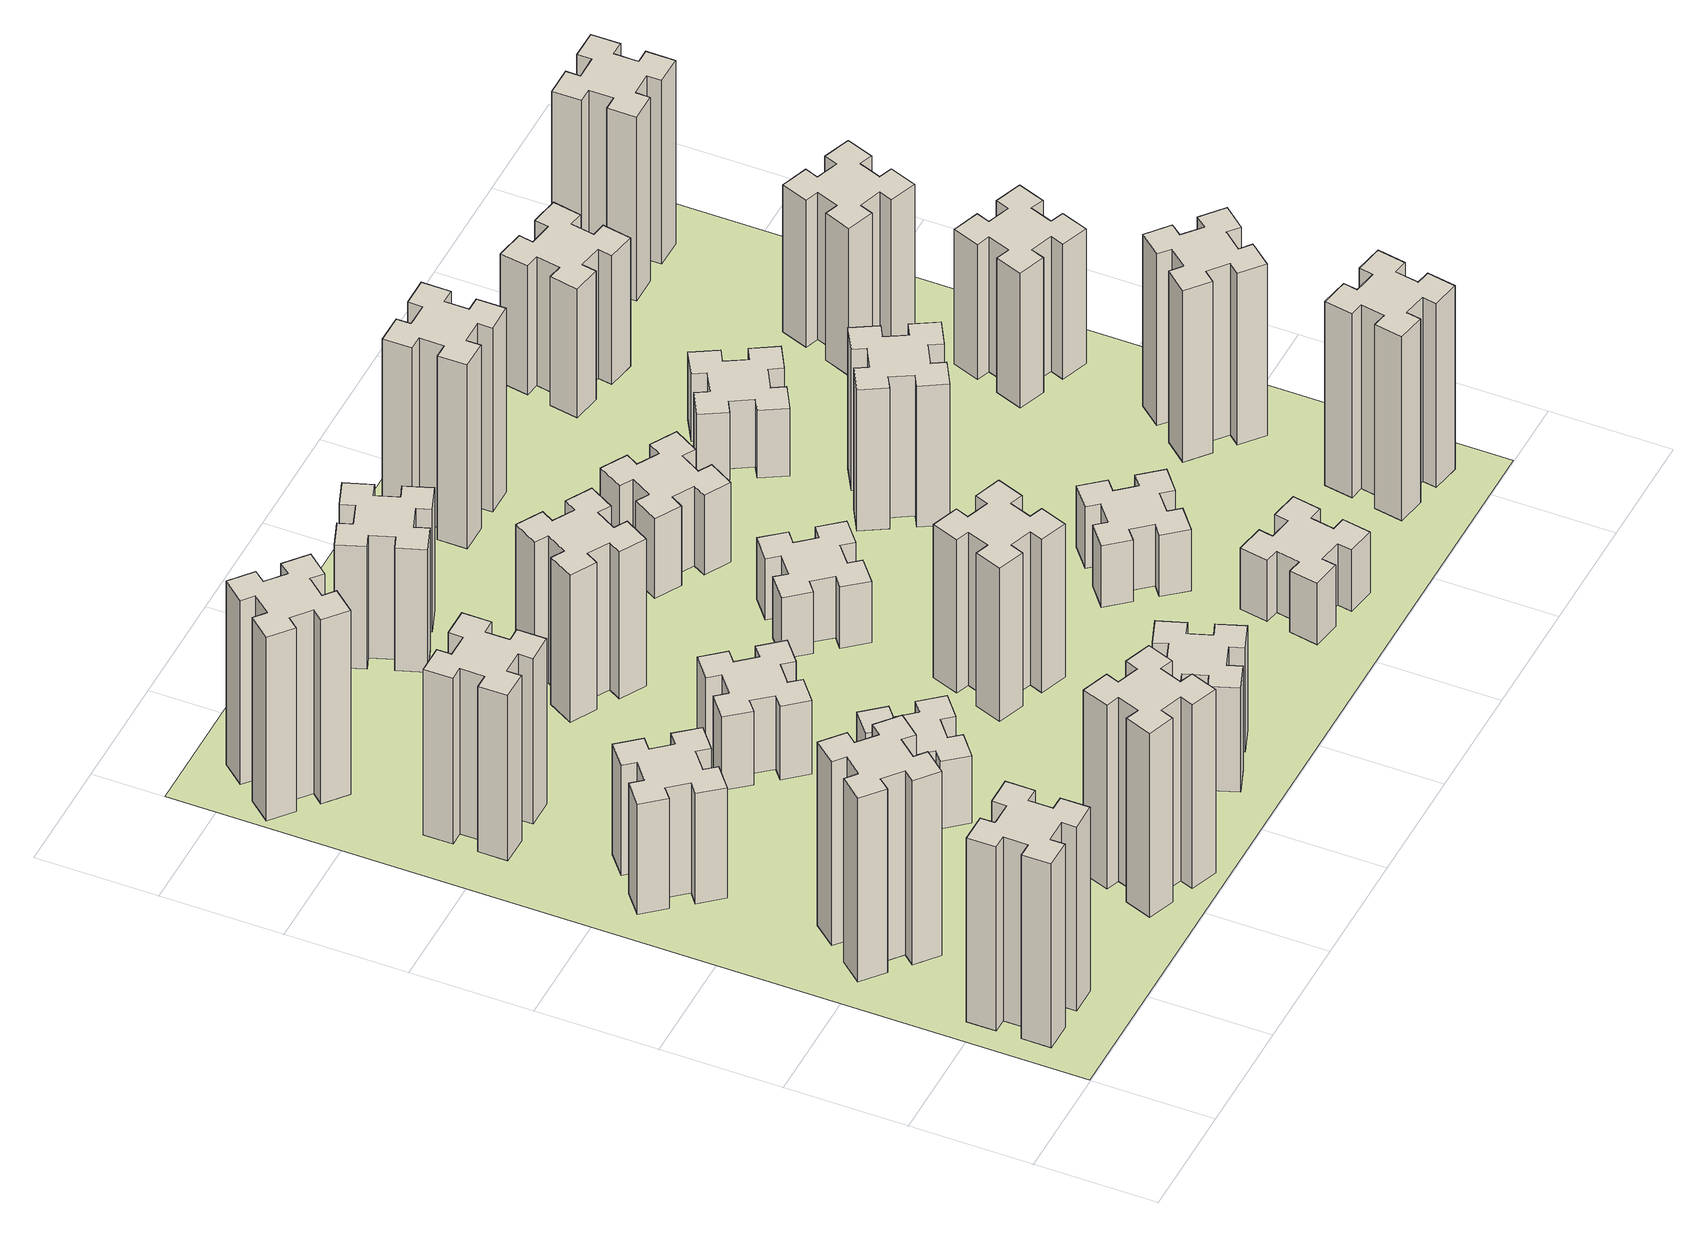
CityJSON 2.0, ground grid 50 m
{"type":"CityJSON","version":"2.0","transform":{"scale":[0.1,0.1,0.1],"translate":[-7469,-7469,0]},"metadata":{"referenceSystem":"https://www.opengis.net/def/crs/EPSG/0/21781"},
"CityObjects":{
"building1":{"type":"Building","attributes":{"class":"1000","function":"1000","usage":"1000","yearOfConstruction":2016,"roofType":"1000","measuredHeight":90,"storeysAboveGround":30,"storeysBelowGround":0},"geometry":[{"type":"Solid","lod":"1","boundaries":[[[[0,1,2,3,4,5,6,7,8,9,10,11,12,13,14,15,16,17,18,19]],[[17,16,20,21]],[[16,15,22,20]],[[15,14,23,22]],[[14,13,24,23]],[[13,12,25,24]],[[12,11,26,25]],[[11,10,27,26]],[[10,9,28,27]],[[9,8,29,28]],[[8,7,30,29]],[[7,6,31,30]],[[6,5,32,31]],[[5,4,33,32]],[[4,3,34,33]],[[3,2,35,34]],[[2,1,36,35]],[[1,0,37,36]],[[0,19,38,37]],[[19,18,39,38]],[[18,17,21,39]],[[24,25,26,27,28,29,30,31,32,33,34,35,36,37,38,39,21,20,22,23]]]]}]},
"building2":{"type":"Building","attributes":{"class":"1000","function":"1000","usage":"1000","yearOfConstruction":2016,"roofType":"1000","measuredHeight":90,"storeysAboveGround":30,"storeysBelowGround":0},"geometry":[{"type":"Solid","lod":"1","boundaries":[[[[40,41,42,43,44,45,46,47,48,49,50,51,52,53,54,55,56,57,58,59]],[[57,56,60,61]],[[56,55,62,60]],[[55,54,63,62]],[[54,53,64,63]],[[53,52,65,64]],[[52,51,66,65]],[[51,50,67,66]],[[50,49,68,67]],[[49,48,69,68]],[[48,47,70,69]],[[47,46,71,70]],[[46,45,72,71]],[[45,44,73,72]],[[44,43,74,73]],[[43,42,75,74]],[[42,41,76,75]],[[41,40,77,76]],[[40,59,78,77]],[[59,58,79,78]],[[58,57,61,79]],[[64,65,66,67,68,69,70,71,72,73,74,75,76,77,78,79,61,60,62,63]]]]}]},
"building3":{"type":"Building","attributes":{"class":"1000","function":"1000","usage":"1000","yearOfConstruction":2016,"roofType":"1000","measuredHeight":54,"storeysAboveGround":30,"storeysBelowGround":0},"geometry":[{"type":"Solid","lod":"1","boundaries":[[[[80,81,82,83,84,85,86,87,88,89,90,91,92,93,94,95,96,97,98,99]],[[97,96,100,101]],[[96,95,102,100]],[[95,94,103,102]],[[94,93,104,103]],[[93,92,105,104]],[[92,91,106,105]],[[91,90,107,106]],[[90,89,108,107]],[[89,88,109,108]],[[88,87,110,109]],[[87,86,111,110]],[[86,85,112,111]],[[85,84,113,112]],[[84,83,114,113]],[[83,82,115,114]],[[82,81,116,115]],[[81,80,117,116]],[[80,99,118,117]],[[99,98,119,118]],[[98,97,101,119]],[[104,105,106,107,108,109,110,111,112,113,114,115,116,117,118,119,101,100,102,103]]]]}]},
"building4":{"type":"Building","attributes":{"class":"1000","function":"1000","usage":"1000","yearOfConstruction":2016,"roofType":"1000","measuredHeight":81,"storeysAboveGround":30,"storeysBelowGround":0},"geometry":[{"type":"Solid","lod":"1","boundaries":[[[[120,121,122,123,124,125,126,127,128,129,130,131,132,133,134,135,136,137,138,139]],[[137,136,140,141]],[[136,135,142,140]],[[135,134,143,142]],[[134,133,144,143]],[[133,132,145,144]],[[132,131,146,145]],[[131,130,147,146]],[[130,129,148,147]],[[129,128,149,148]],[[128,127,150,149]],[[127,126,151,150]],[[126,125,152,151]],[[125,124,153,152]],[[124,123,154,153]],[[123,122,155,154]],[[122,121,156,155]],[[121,120,157,156]],[[120,139,158,157]],[[139,138,159,158]],[[138,137,141,159]],[[144,145,146,147,148,149,150,151,152,153,154,155,156,157,158,159,141,140,142,143]]]]}]},
"building5":{"type":"Building","attributes":{"class":"1000","function":"1000","usage":"1000","yearOfConstruction":2016,"roofType":"1000","measuredHeight":90,"storeysAboveGround":30,"storeysBelowGround":0},"geometry":[{"type":"Solid","lod":"1","boundaries":[[[[160,161,162,163,164,165,166,167,168,169,170,171,172,173,174,175,176,177,178,179]],[[177,176,180,181]],[[176,175,182,180]],[[175,174,183,182]],[[174,173,184,183]],[[173,172,185,184]],[[172,171,186,185]],[[171,170,187,186]],[[170,169,188,187]],[[169,168,189,188]],[[168,167,190,189]],[[167,166,191,190]],[[166,165,192,191]],[[165,164,193,192]],[[164,163,194,193]],[[163,162,195,194]],[[162,161,196,195]],[[161,160,197,196]],[[160,179,198,197]],[[179,178,199,198]],[[178,177,181,199]],[[184,185,186,187,188,189,190,191,192,193,194,195,196,197,198,199,181,180,182,183]]]]}]},
"building6":{"type":"Building","attributes":{"class":"1000","function":"1000","usage":"1000","yearOfConstruction":2016,"roofType":"1000","measuredHeight":90,"storeysAboveGround":30,"storeysBelowGround":0},"geometry":[{"type":"Solid","lod":"1","boundaries":[[[[200,201,202,203,204,205,206,207,208,209,210,211,212,213,214,215,216,217,218,219]],[[217,216,220,221]],[[216,215,222,220]],[[215,214,223,222]],[[214,213,224,223]],[[213,212,225,224]],[[212,211,226,225]],[[211,210,227,226]],[[210,209,228,227]],[[209,208,229,228]],[[208,207,230,229]],[[207,206,231,230]],[[206,205,232,231]],[[205,204,233,232]],[[204,203,234,233]],[[203,202,235,234]],[[202,201,236,235]],[[201,200,237,236]],[[200,219,238,237]],[[219,218,239,238]],[[218,217,221,239]],[[224,225,226,227,228,229,230,231,232,233,234,235,236,237,238,239,221,220,222,223]]]]}]},
"building7":{"type":"Building","attributes":{"class":"1000","function":"1000","usage":"1000","yearOfConstruction":2016,"roofType":"1000","measuredHeight":33,"storeysAboveGround":30,"storeysBelowGround":0},"geometry":[{"type":"Solid","lod":"1","boundaries":[[[[240,241,242,243,244,245,246,247,248,249,250,251,252,253,254,255,256,257,258,259]],[[257,256,260,261]],[[256,255,262,260]],[[255,254,263,262]],[[254,253,264,263]],[[253,252,265,264]],[[252,251,266,265]],[[251,250,267,266]],[[250,249,268,267]],[[249,248,269,268]],[[248,247,270,269]],[[247,246,271,270]],[[246,245,272,271]],[[245,244,273,272]],[[244,243,274,273]],[[243,242,275,274]],[[242,241,276,275]],[[241,240,277,276]],[[240,259,278,277]],[[259,258,279,278]],[[258,257,261,279]],[[264,265,266,267,268,269,270,271,272,273,274,275,276,277,278,279,261,260,262,263]]]]}]},
"building8":{"type":"Building","attributes":{"class":"1000","function":"1000","usage":"1000","yearOfConstruction":2016,"roofType":"1000","measuredHeight":36,"storeysAboveGround":30,"storeysBelowGround":0},"geometry":[{"type":"Solid","lod":"1","boundaries":[[[[280,281,282,283,284,285,286,287,288,289,290,291,292,293,294,295,296,297,298,299]],[[297,296,300,301]],[[296,295,302,300]],[[295,294,303,302]],[[294,293,304,303]],[[293,292,305,304]],[[292,291,306,305]],[[291,290,307,306]],[[290,289,308,307]],[[289,288,309,308]],[[288,287,310,309]],[[287,286,311,310]],[[286,285,312,311]],[[285,284,313,312]],[[284,283,314,313]],[[283,282,315,314]],[[282,281,316,315]],[[281,280,317,316]],[[280,299,318,317]],[[299,298,319,318]],[[298,297,301,319]],[[304,305,306,307,308,309,310,311,312,313,314,315,316,317,318,319,301,300,302,303]]]]}]},
"building9":{"type":"Building","attributes":{"class":"1000","function":"1000","usage":"1000","yearOfConstruction":2016,"roofType":"1000","measuredHeight":51,"storeysAboveGround":30,"storeysBelowGround":0},"geometry":[{"type":"Solid","lod":"1","boundaries":[[[[320,321,322,323,324,325,326,327,328,329,330,331,332,333,334,335,336,337,338,339]],[[337,336,340,341]],[[336,335,342,340]],[[335,334,343,342]],[[334,333,344,343]],[[333,332,345,344]],[[332,331,346,345]],[[331,330,347,346]],[[330,329,348,347]],[[329,328,349,348]],[[328,327,350,349]],[[327,326,351,350]],[[326,325,352,351]],[[325,324,353,352]],[[324,323,354,353]],[[323,322,355,354]],[[322,321,356,355]],[[321,320,357,356]],[[320,339,358,357]],[[339,338,359,358]],[[338,337,341,359]],[[344,345,346,347,348,349,350,351,352,353,354,355,356,357,358,359,341,340,342,343]]]]}]},
"building10":{"type":"Building","attributes":{"class":"1000","function":"1000","usage":"1000","yearOfConstruction":2016,"roofType":"1000","measuredHeight":72,"storeysAboveGround":30,"storeysBelowGround":0},"geometry":[{"type":"Solid","lod":"1","boundaries":[[[[360,361,362,363,364,365,366,367,368,369,370,371,372,373,374,375,376,377,378,379]],[[377,376,380,381]],[[376,375,382,380]],[[375,374,383,382]],[[374,373,384,383]],[[373,372,385,384]],[[372,371,386,385]],[[371,370,387,386]],[[370,369,388,387]],[[369,368,389,388]],[[368,367,390,389]],[[367,366,391,390]],[[366,365,392,391]],[[365,364,393,392]],[[364,363,394,393]],[[363,362,395,394]],[[362,361,396,395]],[[361,360,397,396]],[[360,379,398,397]],[[379,378,399,398]],[[378,377,381,399]],[[384,385,386,387,388,389,390,391,392,393,394,395,396,397,398,399,381,380,382,383]]]]}]},
"building11":{"type":"Building","attributes":{"class":"1000","function":"1000","usage":"1000","yearOfConstruction":2016,"roofType":"1000","measuredHeight":60,"storeysAboveGround":30,"storeysBelowGround":0},"geometry":[{"type":"Solid","lod":"1","boundaries":[[[[400,401,402,403,404,405,406,407,408,409,410,411,412,413,414,415,416,417,418,419]],[[417,416,420,421]],[[416,415,422,420]],[[415,414,423,422]],[[414,413,424,423]],[[413,412,425,424]],[[412,411,426,425]],[[411,410,427,426]],[[410,409,428,427]],[[409,408,429,428]],[[408,407,430,429]],[[407,406,431,430]],[[406,405,432,431]],[[405,404,433,432]],[[404,403,434,433]],[[403,402,435,434]],[[402,401,436,435]],[[401,400,437,436]],[[400,419,438,437]],[[419,418,439,438]],[[418,417,421,439]],[[424,425,426,427,428,429,430,431,432,433,434,435,436,437,438,439,421,420,422,423]]]]}]},
"building12":{"type":"Building","attributes":{"class":"1000","function":"1000","usage":"1000","yearOfConstruction":2016,"roofType":"1000","measuredHeight":75,"storeysAboveGround":30,"storeysBelowGround":0},"geometry":[{"type":"Solid","lod":"1","boundaries":[[[[440,441,442,443,444,445,446,447,448,449,450,451,452,453,454,455,456,457,458,459]],[[457,456,460,461]],[[456,455,462,460]],[[455,454,463,462]],[[454,453,464,463]],[[453,452,465,464]],[[452,451,466,465]],[[451,450,467,466]],[[450,449,468,467]],[[449,448,469,468]],[[448,447,470,469]],[[447,446,471,470]],[[446,445,472,471]],[[445,444,473,472]],[[444,443,474,473]],[[443,442,475,474]],[[442,441,476,475]],[[441,440,477,476]],[[440,459,478,477]],[[459,458,479,478]],[[458,457,461,479]],[[464,465,466,467,468,469,470,471,472,473,474,475,476,477,478,479,461,460,462,463]]]]}]},
"building13":{"type":"Building","attributes":{"class":"1000","function":"1000","usage":"1000","yearOfConstruction":2016,"roofType":"1000","measuredHeight":30,"storeysAboveGround":30,"storeysBelowGround":0},"geometry":[{"type":"Solid","lod":"1","boundaries":[[[[480,481,482,483,484,485,486,487,488,489,490,491,492,493,494,495,496,497,498,499]],[[497,496,500,501]],[[496,495,502,500]],[[495,494,503,502]],[[494,493,504,503]],[[493,492,505,504]],[[492,491,506,505]],[[491,490,507,506]],[[490,489,508,507]],[[489,488,509,508]],[[488,487,510,509]],[[487,486,511,510]],[[486,485,512,511]],[[485,484,513,512]],[[484,483,514,513]],[[483,482,515,514]],[[482,481,516,515]],[[481,480,517,516]],[[480,499,518,517]],[[499,498,519,518]],[[498,497,501,519]],[[504,505,506,507,508,509,510,511,512,513,514,515,516,517,518,519,501,500,502,503]]]]}]},
"building14":{"type":"Building","attributes":{"class":"1000","function":"1000","usage":"1000","yearOfConstruction":2016,"roofType":"1000","measuredHeight":39,"storeysAboveGround":30,"storeysBelowGround":0},"geometry":[{"type":"Solid","lod":"1","boundaries":[[[[520,521,522,523,524,525,526,527,528,529,530,531,532,533,534,535,536,537,538,539]],[[537,536,540,541]],[[536,535,542,540]],[[535,534,543,542]],[[534,533,544,543]],[[533,532,545,544]],[[532,531,546,545]],[[531,530,547,546]],[[530,529,548,547]],[[529,528,549,548]],[[528,527,550,549]],[[527,526,551,550]],[[526,525,552,551]],[[525,524,553,552]],[[524,523,554,553]],[[523,522,555,554]],[[522,521,556,555]],[[521,520,557,556]],[[520,539,558,557]],[[539,538,559,558]],[[538,537,541,559]],[[544,545,546,547,548,549,550,551,552,553,554,555,556,557,558,559,541,540,542,543]]]]}]},
"building15":{"type":"Building","attributes":{"class":"1000","function":"1000","usage":"1000","yearOfConstruction":2016,"roofType":"1000","measuredHeight":30,"storeysAboveGround":30,"storeysBelowGround":0},"geometry":[{"type":"Solid","lod":"1","boundaries":[[[[560,561,562,563,564,565,566,567,568,569,570,571,572,573,574,575,576,577,578,579]],[[577,576,580,581]],[[576,575,582,580]],[[575,574,583,582]],[[574,573,584,583]],[[573,572,585,584]],[[572,571,586,585]],[[571,570,587,586]],[[570,569,588,587]],[[569,568,589,588]],[[568,567,590,589]],[[567,566,591,590]],[[566,565,592,591]],[[565,564,593,592]],[[564,563,594,593]],[[563,562,595,594]],[[562,561,596,595]],[[561,560,597,596]],[[560,579,598,597]],[[579,578,599,598]],[[578,577,581,599]],[[584,585,586,587,588,589,590,591,592,593,594,595,596,597,598,599,581,580,582,583]]]]}]},
"building16":{"type":"Building","attributes":{"class":"1000","function":"1000","usage":"1000","yearOfConstruction":2016,"roofType":"1000","measuredHeight":90,"storeysAboveGround":30,"storeysBelowGround":0},"geometry":[{"type":"Solid","lod":"1","boundaries":[[[[600,601,602,603,604,605,606,607,608,609,610,611,612,613,614,615,616,617,618,619]],[[617,616,620,621]],[[616,615,622,620]],[[615,614,623,622]],[[614,613,624,623]],[[613,612,625,624]],[[612,611,626,625]],[[611,610,627,626]],[[610,609,628,627]],[[609,608,629,628]],[[608,607,630,629]],[[607,606,631,630]],[[606,605,632,631]],[[605,604,633,632]],[[604,603,634,633]],[[603,602,635,634]],[[602,601,636,635]],[[601,600,637,636]],[[600,619,638,637]],[[619,618,639,638]],[[618,617,621,639]],[[624,625,626,627,628,629,630,631,632,633,634,635,636,637,638,639,621,620,622,623]]]]}]},
"building17":{"type":"Building","attributes":{"class":"1000","function":"1000","usage":"1000","yearOfConstruction":2016,"roofType":"1000","measuredHeight":30,"storeysAboveGround":30,"storeysBelowGround":0},"geometry":[{"type":"Solid","lod":"1","boundaries":[[[[640,641,642,643,644,645,646,647,648,649,650,651,652,653,654,655,656,657,658,659]],[[657,656,660,661]],[[656,655,662,660]],[[655,654,663,662]],[[654,653,664,663]],[[653,652,665,664]],[[652,651,666,665]],[[651,650,667,666]],[[650,649,668,667]],[[649,648,669,668]],[[648,647,670,669]],[[647,646,671,670]],[[646,645,672,671]],[[645,644,673,672]],[[644,643,674,673]],[[643,642,675,674]],[[642,641,676,675]],[[641,640,677,676]],[[640,659,678,677]],[[659,658,679,678]],[[658,657,661,679]],[[664,665,666,667,668,669,670,671,672,673,674,675,676,677,678,679,661,660,662,663]]]]}]},
"building18":{"type":"Building","attributes":{"class":"1000","function":"1000","usage":"1000","yearOfConstruction":2016,"roofType":"1000","measuredHeight":69,"storeysAboveGround":30,"storeysBelowGround":0},"geometry":[{"type":"Solid","lod":"1","boundaries":[[[[680,681,682,683,684,685,686,687,688,689,690,691,692,693,694,695,696,697,698,699]],[[697,696,700,701]],[[696,695,702,700]],[[695,694,703,702]],[[694,693,704,703]],[[693,692,705,704]],[[692,691,706,705]],[[691,690,707,706]],[[690,689,708,707]],[[689,688,709,708]],[[688,687,710,709]],[[687,686,711,710]],[[686,685,712,711]],[[685,684,713,712]],[[684,683,714,713]],[[683,682,715,714]],[[682,681,716,715]],[[681,680,717,716]],[[680,699,718,717]],[[699,698,719,718]],[[698,697,701,719]],[[704,705,706,707,708,709,710,711,712,713,714,715,716,717,718,719,701,700,702,703]]]]}]},
"building19":{"type":"Building","attributes":{"class":"1000","function":"1000","usage":"1000","yearOfConstruction":2016,"roofType":"1000","measuredHeight":33,"storeysAboveGround":30,"storeysBelowGround":0},"geometry":[{"type":"Solid","lod":"1","boundaries":[[[[720,721,722,723,724,725,726,727,728,729,730,731,732,733,734,735,736,737,738,739]],[[737,736,740,741]],[[736,735,742,740]],[[735,734,743,742]],[[734,733,744,743]],[[733,732,745,744]],[[732,731,746,745]],[[731,730,747,746]],[[730,729,748,747]],[[729,728,749,748]],[[728,727,750,749]],[[727,726,751,750]],[[726,725,752,751]],[[725,724,753,752]],[[724,723,754,753]],[[723,722,755,754]],[[722,721,756,755]],[[721,720,757,756]],[[720,739,758,757]],[[739,738,759,758]],[[738,737,741,759]],[[744,745,746,747,748,749,750,751,752,753,754,755,756,757,758,759,741,740,742,743]]]]}]},
"building20":{"type":"Building","attributes":{"class":"1000","function":"1000","usage":"1000","yearOfConstruction":2016,"roofType":"1000","measuredHeight":90,"storeysAboveGround":30,"storeysBelowGround":0},"geometry":[{"type":"Solid","lod":"1","boundaries":[[[[760,761,762,763,764,765,766,767,768,769,770,771,772,773,774,775,776,777,778,779]],[[777,776,780,781]],[[776,775,782,780]],[[775,774,783,782]],[[774,773,784,783]],[[773,772,785,784]],[[772,771,786,785]],[[771,770,787,786]],[[770,769,788,787]],[[769,768,789,788]],[[768,767,790,789]],[[767,766,791,790]],[[766,765,792,791]],[[765,764,793,792]],[[764,763,794,793]],[[763,762,795,794]],[[762,761,796,795]],[[761,760,797,796]],[[760,779,798,797]],[[779,778,799,798]],[[778,777,781,799]],[[784,785,786,787,788,789,790,791,792,793,794,795,796,797,798,799,781,780,782,783]]]]}]},
"building21":{"type":"Building","attributes":{"class":"1000","function":"1000","usage":"1000","yearOfConstruction":2016,"roofType":"1000","measuredHeight":63,"storeysAboveGround":30,"storeysBelowGround":0},"geometry":[{"type":"Solid","lod":"1","boundaries":[[[[800,801,802,803,804,805,806,807,808,809,810,811,812,813,814,815,816,817,818,819]],[[817,816,820,821]],[[816,815,822,820]],[[815,814,823,822]],[[814,813,824,823]],[[813,812,825,824]],[[812,811,826,825]],[[811,810,827,826]],[[810,809,828,827]],[[809,808,829,828]],[[808,807,830,829]],[[807,806,831,830]],[[806,805,832,831]],[[805,804,833,832]],[[804,803,834,833]],[[803,802,835,834]],[[802,801,836,835]],[[801,800,837,836]],[[800,819,838,837]],[[819,818,839,838]],[[818,817,821,839]],[[824,825,826,827,828,829,830,831,832,833,834,835,836,837,838,839,821,820,822,823]]]]}]},
"building22":{"type":"Building","attributes":{"class":"1000","function":"1000","usage":"1000","yearOfConstruction":2016,"roofType":"1000","measuredHeight":84,"storeysAboveGround":30,"storeysBelowGround":0},"geometry":[{"type":"Solid","lod":"1","boundaries":[[[[840,841,842,843,844,845,846,847,848,849,850,851,852,853,854,855,856,857,858,859]],[[857,856,860,861]],[[856,855,862,860]],[[855,854,863,862]],[[854,853,864,863]],[[853,852,865,864]],[[852,851,866,865]],[[851,850,867,866]],[[850,849,868,867]],[[849,848,869,868]],[[848,847,870,869]],[[847,846,871,870]],[[846,845,872,871]],[[845,844,873,872]],[[844,843,874,873]],[[843,842,875,874]],[[842,841,876,875]],[[841,840,877,876]],[[840,859,878,877]],[[859,858,879,878]],[[858,857,861,879]],[[864,865,866,867,868,869,870,871,872,873,874,875,876,877,878,879,861,860,862,863]]]]}]},
"building23":{"type":"Building","attributes":{"class":"1000","function":"1000","usage":"1000","yearOfConstruction":2016,"roofType":"1000","measuredHeight":66,"storeysAboveGround":30,"storeysBelowGround":0},"geometry":[{"type":"Solid","lod":"1","boundaries":[[[[880,881,882,883,884,885,886,887,888,889,890,891,892,893,894,895,896,897,898,899]],[[897,896,900,901]],[[896,895,902,900]],[[895,894,903,902]],[[894,893,904,903]],[[893,892,905,904]],[[892,891,906,905]],[[891,890,907,906]],[[890,889,908,907]],[[889,888,909,908]],[[888,887,910,909]],[[887,886,911,910]],[[886,885,912,911]],[[885,884,913,912]],[[884,883,914,913]],[[883,882,915,914]],[[882,881,916,915]],[[881,880,917,916]],[[880,899,918,917]],[[899,898,919,918]],[[898,897,901,919]],[[904,905,906,907,908,909,910,911,912,913,914,915,916,917,918,919,901,900,902,903]]]]}]},
"building24":{"type":"Building","attributes":{"class":"1000","function":"1000","usage":"1000","yearOfConstruction":2016,"roofType":"1000","measuredHeight":72,"storeysAboveGround":30,"storeysBelowGround":0},"geometry":[{"type":"Solid","lod":"1","boundaries":[[[[920,921,922,923,924,925,926,927,928,929,930,931,932,933,934,935,936,937,938,939]],[[937,936,940,941]],[[936,935,942,940]],[[935,934,943,942]],[[934,933,944,943]],[[933,932,945,944]],[[932,931,946,945]],[[931,930,947,946]],[[930,929,948,947]],[[929,928,949,948]],[[928,927,950,949]],[[927,926,951,950]],[[926,925,952,951]],[[925,924,953,952]],[[924,923,954,953]],[[923,922,955,954]],[[922,921,956,955]],[[921,920,957,956]],[[920,939,958,957]],[[939,938,959,958]],[[938,937,941,959]],[[944,945,946,947,948,949,950,951,952,953,954,955,956,957,958,959,941,940,942,943]]]]}]},
"building25":{"type":"Building","attributes":{"class":"1000","function":"1000","usage":"1000","yearOfConstruction":2016,"roofType":"1000","measuredHeight":90,"storeysAboveGround":30,"storeysBelowGround":0},"geometry":[{"type":"Solid","lod":"1","boundaries":[[[[960,961,962,963,964,965,966,967,968,969,970,971,972,973,974,975,976,977,978,979]],[[977,976,980,981]],[[976,975,982,980]],[[975,974,983,982]],[[974,973,984,983]],[[973,972,985,984]],[[972,971,986,985]],[[971,970,987,986]],[[970,969,988,987]],[[969,968,989,988]],[[968,967,990,989]],[[967,966,991,990]],[[966,965,992,991]],[[965,964,993,992]],[[964,963,994,993]],[[963,962,995,994]],[[962,961,996,995]],[[961,960,997,996]],[[960,979,998,997]],[[979,978,999,998]],[[978,977,981,999]],[[984,985,986,987,988,989,990,991,992,993,994,995,996,997,998,999,981,980,982,983]]]]}]},
"landuse1":{"type":"LandUse","attributes":{"name":"plot1","function":"1010"},"geometry":[{"type":"MultiSurface","lod":"1","boundaries":[[[1000,1001,1002,1003]]]}]}
},
"vertices":[
[165,425,0],[165,325,0],[105,325,0],[105,205,0],[225,205,0],[225,265,0],[325,265,0],[325,205,0],[445,205,0],[445,325,0],[385,325,0],[385,425,0],[445,425,0],[445,545,0],[325,545,0],[325,485,0],[225,485,0],[225,545,0],[105,545,0],[105,425,0],[225,485,900],[225,545,900],[325,485,900],[325,545,900],[445,545,900],[445,425,900],[385,425,900],[385,325,900],[445,325,900],[445,205,900],[325,205,900],[325,265,900],[225,265,900],[225,205,900],[105,205,900],[105,325,900],[165,325,900],[165,425,900],[105,425,900],[105,545,900],
[484,1067,0],[408,1132,0],[446,1178,0],[354,1255,0],[277,1163,0],[323,1124,0],[259,1048,0],[213,1086,0],[136,994,0],[228,917,0],[266,963,0],[343,899,0],[304,853,0],[396,776,0],[473,868,0],[427,906,0],[492,983,0],[538,944,0],[615,1036,0],[523,1113,0],[492,983,900],[538,944,900],[427,906,900],[473,868,900],[396,776,900],[304,853,900],[343,899,900],[266,963,900],[228,917,900],[136,994,900],[213,1086,900],[259,1048,900],[323,1124,900],[277,1163,900],[354,1255,900],[446,1178,900],[408,1132,900],[484,1067,900],[523,1113,900],[615,1036,900],
[492,1888,0],[427,1964,0],[473,2003,0],[396,2095,0],[304,2018,0],[343,1972,0],[266,1907,0],[228,1953,0],[136,1876,0],[213,1784,0],[259,1823,0],[323,1746,0],[277,1708,0],[354,1616,0],[446,1693,0],[408,1739,0],[484,1803,0],[523,1757,0],[615,1834,0],[538,1926,0],[484,1803,540],[523,1757,540],[408,1739,540],[446,1693,540],[354,1616,540],[277,1708,540],[323,1746,540],[259,1823,540],[213,1784,540],[136,1876,540],[228,1953,540],[266,1907,540],[343,1972,540],[304,2018,540],[396,2095,540],[473,2003,540],[427,1964,540],[492,1888,540],[538,1926,540],[615,1834,540],
[485,2545,0],[485,2645,0],[545,2645,0],[545,2765,0],[425,2765,0],[425,2705,0],[325,2705,0],[325,2765,0],[205,2765,0],[205,2645,0],[265,2645,0],[265,2545,0],[205,2545,0],[205,2425,0],[325,2425,0],[325,2485,0],[425,2485,0],[425,2425,0],[545,2425,0],[545,2545,0],[425,2485,810],[425,2425,810],[325,2485,810],[325,2425,810],[205,2425,810],[205,2545,810],[265,2545,810],[265,2645,810],[205,2645,810],[205,2765,810],[325,2765,810],[325,2705,810],[425,2705,810],[425,2765,810],[545,2765,810],[545,2645,810],[485,2645,810],[485,2545,810],[545,2545,810],[545,2425,810],
[1029,360,0],[995,266,0],[939,287,0],[897,174,0],[1010,133,0],[1031,189,0],[1125,155,0],[1104,99,0],[1217,57,0],[1258,170,0],[1202,191,0],[1236,285,0],[1292,264,0],[1333,377,0],[1220,418,0],[1200,362,0],[1106,396,0],[1127,452,0],[1014,493,0],[973,380,0],[1106,396,900],[1127,452,900],[1200,362,900],[1220,418,900],[1333,377,900],[1292,264,900],[1236,285,900],[1202,191,900],[1258,170,900],[1217,57,900],[1104,99,900],[1125,155,900],[1031,189,900],[1010,133,900],[897,174,900],[939,287,900],[995,266,900],[1029,360,900],[973,380,900],[1014,493,900],
[384,3387,0],[308,3452,0],[346,3498,0],[254,3575,0],[177,3483,0],[223,3444,0],[159,3368,0],[113,3406,0],[36,3314,0],[128,3237,0],[166,3283,0],[243,3219,0],[204,3173,0],[296,3096,0],[373,3188,0],[327,3226,0],[392,3303,0],[438,3264,0],[515,3356,0],[423,3433,0],[392,3303,900],[438,3264,900],[327,3226,900],[373,3188,900],[296,3096,900],[204,3173,900],[243,3219,900],[166,3283,900],[128,3237,900],[36,3314,900],[113,3406,900],[159,3368,900],[223,3444,900],[177,3483,900],[254,3575,900],[346,3498,900],[308,3452,900],[384,3387,900],[423,3433,900],[515,3356,900],
[1083,1332,0],[1006,1267,0],[968,1313,0],[876,1236,0],[953,1144,0],[999,1183,0],[1063,1106,0],[1017,1068,0],[1094,976,0],[1186,1053,0],[1148,1099,0],[1224,1163,0],[1263,1117,0],[1355,1194,0],[1278,1286,0],[1232,1248,0],[1167,1324,0],[1213,1363,0],[1136,1455,0],[1044,1378,0],[1167,1324,330],[1213,1363,330],[1232,1248,330],[1278,1286,330],[1355,1194,330],[1263,1117,330],[1224,1163,330],[1148,1099,330],[1186,1053,330],[1094,976,330],[1017,1068,330],[1063,1106,330],[999,1183,330],[953,1144,330],[876,1236,330],[968,1313,330],[1006,1267,330],[1083,1332,330],[1044,1378,330],[1136,1455,330],
[1083,1972,0],[1006,1907,0],[968,1953,0],[876,1876,0],[953,1784,0],[999,1823,0],[1063,1746,0],[1017,1708,0],[1094,1616,0],[1186,1693,0],[1148,1739,0],[1224,1803,0],[1263,1757,0],[1355,1834,0],[1278,1926,0],[1232,1888,0],[1167,1964,0],[1213,2003,0],[1136,2095,0],[1044,2018,0],[1167,1964,360],[1213,2003,360],[1232,1888,360],[1278,1926,360],[1355,1834,360],[1263,1757,360],[1224,1803,360],[1148,1739,360],[1186,1693,360],[1094,1616,360],[1017,1708,360],[1063,1746,360],[999,1823,360],[953,1784,360],[876,1876,360],[968,1953,360],[1006,1907,360],[1083,1972,360],[1044,2018,360],[1136,2095,360],
[1765,496,0],[1671,462,0],[1650,518,0],[1537,477,0],[1579,364,0],[1635,385,0],[1669,291,0],[1613,270,0],[1654,157,0],[1767,199,0],[1746,255,0],[1840,289,0],[1860,233,0],[1973,274,0],[1932,387,0],[1876,366,0],[1842,460,0],[1898,480,0],[1857,593,0],[1744,552,0],[1842,460,510],[1898,480,510],[1876,366,510],[1932,387,510],[1973,274,510],[1860,233,510],[1840,289,510],[1746,255,510],[1767,199,510],[1654,157,510],[1613,270,510],[1669,291,510],[1635,385,510],[1579,364,510],[1537,477,510],[1650,518,510],[1671,462,510],[1765,496,510],[1744,552,510],[1857,593,510],
[1314,2666,0],[1227,2716,0],[1257,2768,0],[1153,2828,0],[1093,2724,0],[1145,2694,0],[1095,2607,0],[1043,2637,0],[983,2533,0],[1087,2473,0],[1117,2525,0],[1204,2475,0],[1174,2423,0],[1278,2363,0],[1338,2467,0],[1286,2497,0],[1336,2584,0],[1388,2554,0],[1448,2658,0],[1344,2718,0],[1336,2584,720],[1388,2554,720],[1286,2497,720],[1338,2467,720],[1278,2363,720],[1174,2423,720],[1204,2475,720],[1117,2525,720],[1087,2473,720],[983,2533,720],[1043,2637,720],[1095,2607,720],[1145,2694,720],[1093,2724,720],[1153,2828,720],[1257,2768,720],[1227,2716,720],[1314,2666,720],[1344,2718,720],[1448,2658,720],
[1125,3456,0],[1031,3422,0],[1010,3478,0],[897,3437,0],[939,3324,0],[995,3345,0],[1029,3251,0],[973,3230,0],[1014,3117,0],[1127,3159,0],[1106,3215,0],[1200,3249,0],[1220,3193,0],[1333,3234,0],[1292,3347,0],[1236,3326,0],[1202,3420,0],[1258,3440,0],[1217,3553,0],[1104,3512,0],[1202,3420,600],[1258,3440,600],[1236,3326,600],[1292,3347,600],[1333,3234,600],[1220,3193,600],[1200,3249,600],[1106,3215,600],[1127,3159,600],[1014,3117,600],[973,3230,600],[1029,3251,600],[995,3345,600],[939,3324,600],[897,3437,600],[1010,3478,600],[1031,3422,600],[1125,3456,600],[1104,3512,600],[1217,3553,600],
[1769,1300,0],[1735,1206,0],[1679,1227,0],[1637,1114,0],[1750,1073,0],[1771,1129,0],[1865,1095,0],[1844,1039,0],[1957,997,0],[1998,1110,0],[1942,1131,0],[1976,1225,0],[2032,1204,0],[2073,1317,0],[1960,1358,0],[1940,1302,0],[1846,1336,0],[1867,1392,0],[1754,1433,0],[1713,1320,0],[1846,1336,750],[1867,1392,750],[1940,1302,750],[1960,1358,750],[2073,1317,750],[2032,1204,750],[1976,1225,750],[1942,1131,750],[1998,1110,750],[1957,997,750],[1844,1039,750],[1865,1095,750],[1771,1129,750],[1750,1073,750],[1637,1114,750],[1679,1227,750],[1735,1206,750],[1769,1300,750],[1713,1320,750],[1754,1433,750],
[1972,1988,0],[1907,2064,0],[1953,2103,0],[1876,2195,0],[1784,2118,0],[1823,2072,0],[1746,2007,0],[1708,2053,0],[1616,1976,0],[1693,1884,0],[1739,1923,0],[1803,1846,0],[1757,1808,0],[1834,1716,0],[1926,1793,0],[1888,1839,0],[1964,1903,0],[2003,1857,0],[2095,1934,0],[2018,2026,0],[1964,1903,300],[2003,1857,300],[1888,1839,300],[1926,1793,300],[1834,1716,300],[1757,1808,300],[1803,1846,300],[1739,1923,300],[1693,1884,300],[1616,1976,300],[1708,2053,300],[1746,2007,300],[1823,2072,300],[1784,2118,300],[1876,2195,300],[1953,2103,300],[1907,2064,300],[1972,1988,300],[2018,2026,300],[2095,1934,300],
[2026,2497,0],[2076,2584,0],[2128,2554,0],[2188,2658,0],[2084,2718,0],[2054,2666,0],[1967,2716,0],[1997,2768,0],[1893,2828,0],[1833,2724,0],[1885,2694,0],[1835,2607,0],[1783,2637,0],[1723,2533,0],[1827,2473,0],[1857,2525,0],[1944,2475,0],[1914,2423,0],[2018,2363,0],[2078,2467,0],[1944,2475,390],[1914,2423,390],[1857,2525,390],[1827,2473,390],[1723,2533,390],[1783,2637,390],[1835,2607,390],[1885,2694,390],[1833,2724,390],[1893,2828,390],[1997,2768,390],[1967,2716,390],[2054,2666,390],[2084,2718,390],[2188,2658,390],[2128,2554,390],[2076,2584,390],[2026,2497,390],[2078,2467,390],[2018,2363,390],
[2596,444,0],[2578,345,0],[2519,356,0],[2498,237,0],[2617,217,0],[2627,276,0],[2725,258,0],[2715,199,0],[2833,178,0],[2854,297,0],[2795,307,0],[2812,405,0],[2871,395,0],[2892,513,0],[2774,534,0],[2764,475,0],[2665,492,0],[2676,551,0],[2557,572,0],[2537,454,0],[2665,492,300],[2676,551,300],[2764,475,300],[2774,534,300],[2892,513,300],[2871,395,300],[2812,405,300],[2795,307,300],[2854,297,300],[2833,178,300],[2715,199,300],[2725,258,300],[2627,276,300],[2617,217,300],[2498,237,300],[2519,356,300],[2578,345,300],[2596,444,300],[2537,454,300],[2557,572,300],
[1965,3385,0],[1965,3485,0],[2025,3485,0],[2025,3605,0],[1905,3605,0],[1905,3545,0],[1805,3545,0],[1805,3605,0],[1685,3605,0],[1685,3485,0],[1745,3485,0],[1745,3385,0],[1685,3385,0],[1685,3265,0],[1805,3265,0],[1805,3325,0],[1905,3325,0],[1905,3265,0],[2025,3265,0],[2025,3385,0],[1905,3325,900],[1905,3265,900],[1805,3325,900],[1805,3265,900],[1685,3265,900],[1685,3385,900],[1745,3385,900],[1745,3485,900],[1685,3485,900],[1685,3605,900],[1805,3605,900],[1805,3545,900],[1905,3545,900],[1905,3605,900],[2025,3605,900],[2025,3485,900],[1965,3485,900],[1965,3385,900],[2025,3385,900],[2025,3265,900],
[2563,1132,0],[2486,1067,0],[2448,1113,0],[2356,1036,0],[2433,944,0],[2479,983,0],[2543,906,0],[2497,868,0],[2574,776,0],[2666,853,0],[2628,899,0],[2704,963,0],[2743,917,0],[2835,994,0],[2758,1086,0],[2712,1048,0],[2647,1124,0],[2693,1163,0],[2616,1255,0],[2524,1178,0],[2647,1124,300],[2693,1163,300],[2712,1048,300],[2758,1086,300],[2835,994,300],[2743,917,300],[2704,963,300],[2628,899,300],[2666,853,300],[2574,776,300],[2497,868,300],[2543,906,300],[2479,983,300],[2433,944,300],[2356,1036,300],[2448,1113,300],[2486,1067,300],[2563,1132,300],[2524,1178,300],[2616,1255,300],
[2716,1967,0],[2666,2054,0],[2718,2084,0],[2658,2188,0],[2554,2128,0],[2584,2076,0],[2497,2026,0],[2467,2078,0],[2363,2018,0],[2423,1914,0],[2475,1944,0],[2525,1857,0],[2473,1827,0],[2533,1723,0],[2637,1783,0],[2607,1835,0],[2694,1885,0],[2724,1833,0],[2828,1893,0],[2768,1997,0],[2694,1885,690],[2724,1833,690],[2607,1835,690],[2637,1783,690],[2533,1723,690],[2473,1827,690],[2525,1857,690],[2475,1944,690],[2423,1914,690],[2363,2018,690],[2467,2078,690],[2497,2026,690],[2584,2076,690],[2554,2128,690],[2658,2188,690],[2718,2084,690],[2666,2054,690],[2716,1967,690],[2768,1997,690],[2828,1893,690],
[2475,2584,0],[2525,2497,0],[2473,2467,0],[2533,2363,0],[2637,2423,0],[2607,2475,0],[2694,2525,0],[2724,2473,0],[2828,2533,0],[2768,2637,0],[2716,2607,0],[2666,2694,0],[2718,2724,0],[2658,2828,0],[2554,2768,0],[2584,2716,0],[2497,2666,0],[2467,2718,0],[2363,2658,0],[2423,2554,0],[2497,2666,330],[2467,2718,330],[2584,2716,330],[2554,2768,330],[2658,2828,330],[2718,2724,330],[2666,2694,330],[2716,2607,330],[2768,2637,330],[2828,2533,330],[2724,2473,330],[2694,2525,330],[2607,2475,330],[2637,2423,330],[2533,2363,330],[2473,2467,330],[2525,2497,330],[2475,2584,330],[2423,2554,330],[2363,2658,330],
[3504,475,0],[3405,492,0],[3416,551,0],[3297,572,0],[3277,454,0],[3336,444,0],[3318,345,0],[3259,356,0],[3238,237,0],[3357,217,0],[3367,276,0],[3465,258,0],[3455,199,0],[3573,178,0],[3594,297,0],[3535,307,0],[3552,405,0],[3611,395,0],[3632,513,0],[3514,534,0],[3552,405,900],[3611,395,900],[3535,307,900],[3594,297,900],[3573,178,900],[3455,199,900],[3465,258,900],[3367,276,900],[3357,217,900],[3238,237,900],[3259,356,900],[3318,345,900],[3336,444,900],[3277,454,900],[3297,572,900],[3416,551,900],[3405,492,900],[3504,475,900],[3514,534,900],[3632,513,900],
[2596,3404,0],[2578,3305,0],[2519,3316,0],[2498,3197,0],[2617,3177,0],[2627,3236,0],[2725,3218,0],[2715,3159,0],[2833,3138,0],[2854,3257,0],[2795,3267,0],[2812,3365,0],[2871,3355,0],[2892,3473,0],[2774,3494,0],[2764,3435,0],[2665,3452,0],[2676,3511,0],[2557,3532,0],[2537,3414,0],[2665,3452,630],[2676,3511,630],[2764,3435,630],[2774,3494,630],[2892,3473,630],[2871,3355,630],[2812,3365,630],[2795,3267,630],[2854,3257,630],[2833,3138,630],[2715,3159,630],[2725,3218,630],[2627,3236,630],[2617,3177,630],[2498,3197,630],[2519,3316,630],[2578,3305,630],[2596,3404,630],[2537,3414,630],[2557,3532,630],
[3487,1006,0],[3552,1083,0],[3598,1044,0],[3675,1136,0],[3583,1213,0],[3544,1167,0],[3468,1232,0],[3506,1278,0],[3414,1355,0],[3337,1263,0],[3383,1224,0],[3319,1148,0],[3273,1186,0],[3196,1094,0],[3288,1017,0],[3326,1063,0],[3403,999,0],[3364,953,0],[3456,876,0],[3533,968,0],[3403,999,840],[3364,953,840],[3326,1063,840],[3288,1017,840],[3196,1094,840],[3273,1186,840],[3319,1148,840],[3383,1224,840],[3337,1263,840],[3414,1355,840],[3506,1278,840],[3468,1232,840],[3544,1167,840],[3583,1213,840],[3675,1136,840],[3598,1044,840],[3552,1083,840],[3487,1006,840],[3533,968,840],[3456,876,840],
[3520,1942,0],[3426,1976,0],[3447,2032,0],[3334,2073,0],[3293,1960,0],[3349,1940,0],[3315,1846,0],[3259,1867,0],[3217,1754,0],[3330,1713,0],[3351,1769,0],[3445,1735,0],[3424,1679,0],[3537,1637,0],[3578,1750,0],[3522,1771,0],[3556,1865,0],[3612,1844,0],[3653,1957,0],[3540,1998,0],[3556,1865,660],[3612,1844,660],[3522,1771,660],[3578,1750,660],[3537,1637,660],[3424,1679,660],[3445,1735,660],[3351,1769,660],[3330,1713,660],[3217,1754,660],[3259,1867,660],[3315,1846,660],[3349,1940,660],[3293,1960,660],[3334,2073,660],[3447,2032,660],[3426,1976,660],[3520,1942,660],[3540,1998,660],[3653,1957,660],
[3420,2582,0],[3326,2616,0],[3347,2672,0],[3234,2713,0],[3193,2600,0],[3249,2580,0],[3215,2486,0],[3159,2507,0],[3117,2394,0],[3230,2353,0],[3251,2409,0],[3345,2375,0],[3324,2319,0],[3437,2277,0],[3478,2390,0],[3422,2411,0],[3456,2505,0],[3512,2484,0],[3553,2597,0],[3440,2638,0],[3456,2505,720],[3512,2484,720],[3422,2411,720],[3478,2390,720],[3437,2277,720],[3324,2319,720],[3345,2375,720],[3251,2409,720],[3230,2353,720],[3117,2394,720],[3159,2507,720],[3215,2486,720],[3249,2580,720],[3193,2600,720],[3234,2713,720],[3347,2672,720],[3326,2616,720],[3420,2582,720],[3440,2638,720],[3553,2597,720],
[3285,3325,0],[3385,3325,0],[3385,3265,0],[3505,3265,0],[3505,3385,0],[3445,3385,0],[3445,3485,0],[3505,3485,0],[3505,3605,0],[3385,3605,0],[3385,3545,0],[3285,3545,0],[3285,3605,0],[3165,3605,0],[3165,3485,0],[3225,3485,0],[3225,3385,0],[3165,3385,0],[3165,3265,0],[3285,3265,0],[3225,3385,900],[3165,3385,900],[3225,3485,900],[3165,3485,900],[3165,3605,900],[3285,3605,900],[3285,3545,900],[3385,3545,900],[3385,3605,900],[3505,3605,900],[3505,3485,900],[3445,3485,900],[3445,3385,900],[3505,3385,900],[3505,3265,900],[3385,3265,900],[3385,3325,900],[3285,3325,900],[3285,3265,900],[3165,3265,900],
[5,3705,0],[3705,3705,0],[3705,5,0],[5,5,0]
]}
